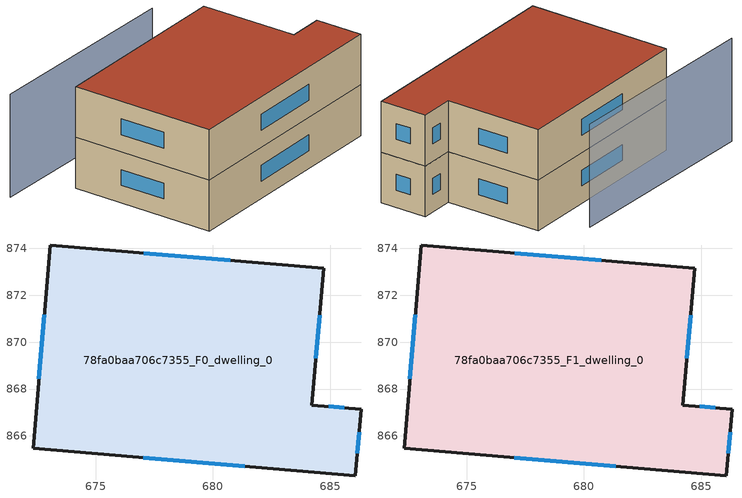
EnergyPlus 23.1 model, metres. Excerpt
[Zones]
78fa0baa706c7355_F0_dwelling_0
 floor ground (EU_floor_Construction): 684.72,873.14 684.23,867.32 686.32,867.14 686.08,864.3 672.32,865.47 673.06,874.14 z0
 wall outside (EU_wall_Construction): 673.06,874.14 672.32,865.47 686.08,864.3 686.32,867.14 684.23,867.32 684.72,873.14 673.06,874.14 z0:3
 window (EU_Window_Construction): 672.81,871.17 672.58,868.43 / 680.73,873.48 677.05,873.8 / 684.4,869.31 684.55,871.15 / 685.6,867.2 684.94,867.25 / 686.16,865.27 686.24,866.16 / 677.03,865.07 681.37,864.7 z1.03:1.97
78fa0baa706c7355_F1_dwelling_0
 floor to 78fa0baa706c7355_F0_dwelling_0 (EU_floor_Construction): 684.72,873.14 684.23,867.32 686.32,867.14 686.08,864.3 672.32,865.47 673.06,874.14 z3
 wall outside (EU_wall_Construction): 673.06,874.14 672.32,865.47 686.08,864.3 686.32,867.14 684.23,867.32 684.72,873.14 673.06,874.14 z3:6
 window (EU_Window_Construction): 672.81,871.17 672.58,868.43 / 680.73,873.48 677.05,873.8 / 684.4,869.31 684.55,871.15 / 685.6,867.2 684.94,867.25 / 686.16,865.27 686.24,866.16 / 677.03,865.07 681.37,864.7 z4.03:4.97
 roof outside (EU_roof_Construction): 686.08,864.3 686.32,867.14 684.23,867.32 684.72,873.14 673.06,874.14 672.32,865.47 z6
shading: 682.93,875.28 670.39,876.58 z0:6.1
[Building]
EU S2 Campaign: North Axis=0; Terrain=City; Solar Distribution=FullExterior
[Site:Location]
Cape.Town.Intl.AP: Latitude=-33.965; Longitude=18.602; Time Zone=2; Elevation=46
[SizingPeriod:WeatherFileDays]
AnnualSizingPeriod: Begin Month=1; Begin Day of Month=1; End Month=12; End Day of Month=31; Day of Week for Start Day=Monday; Use Weather File Daylight Saving Period=No; Use Weather File Rain and Snow Indicators=No
[MATERIAL]
EU_InternalMass_Material: Roughness=MediumRough; Thickness=0.1; Conductivity=1; Density=1800; Specific Heat=900; Thermal Absorptance=0.9; Solar Absorptance=0.7; Visible Absorptance=0.7
[MATERIAL:NOMASS] Roughness=MediumRough; Thermal Absorptance=0.9; Solar Absorptance=0.7; Visible Absorptance=0.7
Name | Thermal Resistance
EU_wall_NoMass | 0.493876
EU_roof_NoMass | 0.449382
EU_floor_NoMass | 1.25
[WINDOWMATERIAL:SIMPLEGLAZINGSYSTEM]
EU_Window_SimpleGlazing: UFactor=4.4; Solar Heat Gain Coefficient=0.85; Visible Transmittance=0.85
[CONSTRUCTION]
EU_wall_Construction: EU_wall_NoMass
EU_roof_Construction: EU_roof_NoMass
EU_floor_Construction: EU_floor_NoMass
EU_Window_Construction: EU_Window_SimpleGlazing
EU_InternalMass_Construction: EU_InternalMass_Material
[ZONE] Type=1; Multiplier=1; Ceiling Height=autocalculate; Volume=323.491; Floor Area=autocalculate; Part of Total Floor Area=Yes
78fa0baa706c7355_F0_dwelling_0; 78fa0baa706c7355_F1_dwelling_0
[INTERNALMASS] Construction=EU_InternalMass_Construction; Surface Area=107.83
Name | Zone or ZoneList
78fa0baa706c7355_F0_dwelling_0_EU_InternalMass | 78fa0baa706c7355_F0_dwelling_0
78fa0baa706c7355_F1_dwelling_0_EU_InternalMass | 78fa0baa706c7355_F1_dwelling_0
[OTHEREQUIPMENT] Fuel Type=Electricity; Design Level Calculation Method=Watts/Area; Power per Zone Floor Area=1; Fraction Latent=0; Fraction Radiant=0; Fraction Lost=0; Carbon Dioxide Generation Rate=0; EndUse Subcategory=EU_Step8_InternalGains
Name | Zone or ZoneList or Space or SpaceList | Schedule
EU_Step8_InternalGain_78fa0baa706c7355_F0_dwelling_0_f000 | 78fa0baa706c7355_F0_dwelling_0 | EU_Step8_GainSchedule_78fa0baa706c7355_F0_dwelling_0_f000
EU_Step8_InternalGain_78fa0baa706c7355_F1_dwelling_0_f000 | 78fa0baa706c7355_F1_dwelling_0 | EU_Step8_GainSchedule_78fa0baa706c7355_F1_dwelling_0_f000
[ZONEVENTILATION:DESIGNFLOWRATE] Schedule=EU_AlwaysOn; Design Flow Rate Calculation Method=AirChanges/Hour; Air Changes per Hour=0.64; Ventilation Type=Natural; Fan Pressure Rise=0; Fan Total Efficiency=1; Constant Term Coefficient=1; Temperature Term Coefficient=0; Velocity Term Coefficient=0; Velocity Squared Term Coefficient=0; Minimum Indoor Temperature=-100; Maximum Indoor Temperature=100; Delta Temperature=-100; Minimum Outdoor Temperature=-100; Maximum Outdoor Temperature=100; Maximum Wind Speed=40
Name | Zone or ZoneList or Space or SpaceList
EU_ConstantAir_78fa0baa706c7355_F0_dwelling_0 | 78fa0baa706c7355_F0_dwelling_0
EU_ConstantAir_78fa0baa706c7355_F1_dwelling_0 | 78fa0baa706c7355_F1_dwelling_0
[HVACTEMPLATE:THERMOSTAT] Constant Heating Setpoint=20; Constant Cooling Setpoint=50
EU_HeatOnly_78fa0baa706c7355_F0_dwelling_0; EU_HeatOnly_78fa0baa706c7355_F1_dwelling_0
[HVACTEMPLATE:ZONE:IDEALLOADSAIRSYSTEM] System Availability Schedule=EU_AlwaysOn; Maximum Heating Supply Air Temperature=50; Minimum Cooling Supply Air Temperature=13; Maximum Heating Supply Air Humidity Ratio=0.0156; Minimum Cooling Supply Air Humidity Ratio=0.0077; Heating Limit=NoLimit; Cooling Limit=NoLimit; Heating Availability Schedule=EU_AlwaysOn; Cooling Availability Schedule=EU_CoolingOff; Dehumidification Control Type=ConstantSensibleHeatRatio; Cooling Sensible Heat Ratio=0.7; Dehumidification Setpoint=60; Humidification Control Type=None; Humidification Setpoint=30; Outdoor Air Method=None; Outdoor Air Flow Rate per Person=0.00944; Outdoor Air Flow Rate per Zone Floor Area=0; Outdoor Air Flow Rate per Zone=0; Demand Controlled Ventilation Type=None; Outdoor Air Economizer Type=NoEconomizer; Heat Recovery Type=None; Sensible Heat Recovery Effectiveness=0.7; Latent Heat Recovery Effectiveness=0.65
Name | Template Thermostat
78fa0baa706c7355_F0_dwelling_0 | EU_HeatOnly_78fa0baa706c7355_F0_dwelling_0
78fa0baa706c7355_F1_dwelling_0 | EU_HeatOnly_78fa0baa706c7355_F1_dwelling_0
[SIZING:ZONE] Zone Cooling Design Supply Air Temperature Input Method=SupplyAirTemperature; Zone Cooling Design Supply Air Temperature=13; Zone Heating Design Supply Air Temperature Input Method=SupplyAirTemperature; Zone Heating Design Supply Air Temperature=50; Zone Cooling Design Supply Air Humidity Ratio=0.008; Zone Heating Design Supply Air Humidity Ratio=0.008; Cooling Design Air Flow Method=DesignDay; Cooling Design Air Flow Rate=0; Cooling Minimum Air Flow per Zone Floor Area=0.000762; Cooling Minimum Air Flow=0; Cooling Minimum Air Flow Fraction=0.2; Heating Design Air Flow Method=DesignDay; Heating Design Air Flow Rate=0; Heating Maximum Air Flow per Zone Floor Area=0.002032; Heating Maximum Air Flow=0.141576; Heating Maximum Air Flow Fraction=0.3; Account for Dedicated Outdoor Air System=No; Dedicated Outdoor Air System Control Strategy=NeutralSupplyAir; Dedicated Outdoor Air Low Setpoint Temperature for Design=autosize; Dedicated Outdoor Air High Setpoint Temperature for Design=autosize; Zone Load Sizing Method=Sensible Load Only No Latent Load; Zone Latent Cooling Design Supply Air Humidity Ratio Input Method=HumidityRatioDifference; Zone Cooling Design Supply Air Humidity Ratio Difference=0.005; Zone Latent Heating Design Supply Air Humidity Ratio Input Method=HumidityRatioDifference; Zone Humidification Design Supply Air Humidity Ratio Difference=0.005
78fa0baa706c7355_F0_dwelling_0; 78fa0baa706c7355_F1_dwelling_0
[SCHEDULE:CONSTANT]
Name | Hourly Value
EU_AlwaysOn | 1
EU_CoolingOff | 0
[SCHEDULE:FILE] Column Number=1; Rows to Skip at Top=0; Number of Hours of Data=8760; Column Separator=Comma; Interpolate to Timestep=No; Minutes per Item=60; Adjust Schedule for Daylight Savings=Yes
Name | File
EU_Step8_GainSchedule_78fa0baa706c7355_F0_dwelling_0_f000 | ../../schedules/78fa0baa706c7355/78fa0baa706c7355_F0_dwelling_0_f000_gain.csv
EU_Step8_GainSchedule_78fa0baa706c7355_F1_dwelling_0_f000 | ../../schedules/78fa0baa706c7355/78fa0baa706c7355_F1_dwelling_0_f000_gain.csv
